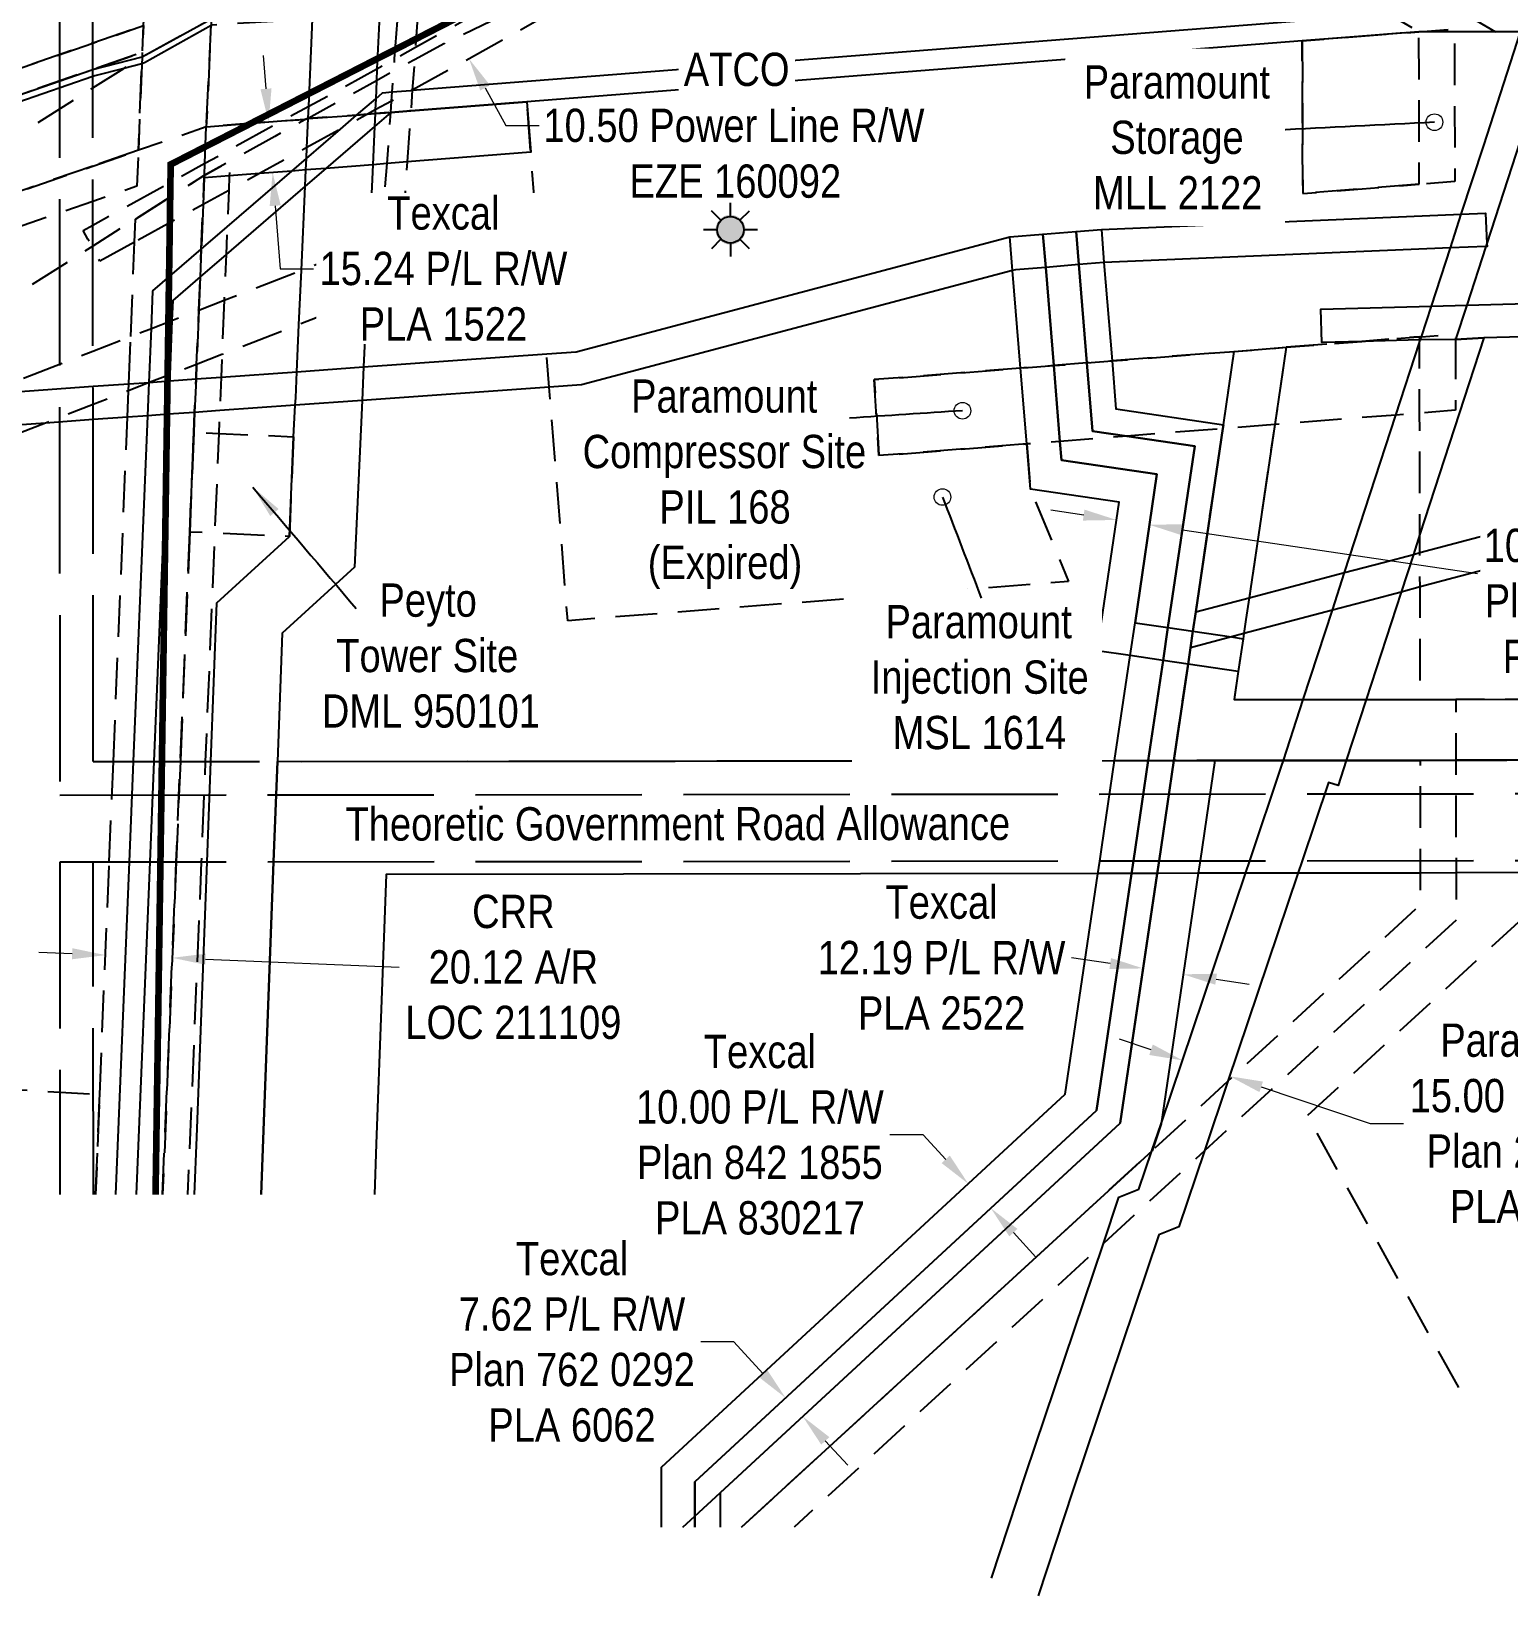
# Model space of a CAD drawing. Extents: x 497994 to 505890, y 6026126 to 6031630.
# Drawn here: x 501536.4 to 501980.6, y 6026125.6 to 6026595.8 of the extents above; entities that cross this region are included whole.
import ezdxf
from ezdxf.enums import TextEntityAlignment as Align

# ---------------------------------------------------------------- set-up
doc = ezdxf.new("R2010")
doc.units = 0
doc.header["$LTSCALE"] = 5
doc.header["$PDMODE"] = 3
doc.header["$PDSIZE"] = 20
for name, pattern in [('DASHDOT2', [12.7, 6.35, -3.175, 0, -3.175]), ('foc-ACCESSROAD', [3.75, 2.5, -1.25]), ('foc-FLOWLINE', [3.75, 2.5, -1.25]), ('foc-UNSURVEYED', [12.5, 10, -2.5])]:
    doc.linetypes.add(name, pattern=pattern)
doc.layers.get('Defpoints').update_dxf_attribs({"color": 9})
for name, color, linetype in [('AS-WILDLIFE', 131, 'DASHDOT2'), ('C-RW', 13, 'Continuous'), ('C-WS', 13, 'foc-ACCESSROAD'), ('F-AR', 190, 'foc-ACCESSROAD'), ('F-EZE', 190, 'foc-FLOWLINE'), ('F-FLOWLINE', 190, 'foc-FLOWLINE'), ('F-RW', 190, 'Continuous'), ('F-WS', 190, 'foc-ACCESSROAD'), ('F-WS-S', 8, 'Continuous'), ('L-ROAD-T', 7, 'Continuous'), ('L-USEC', 7, 'foc-UNSURVEYED')]:
    doc.layers.add(name, color=color, linetype=linetype)
for name, color, linetype, lineweight in [('C-RW-T', 13, 'Continuous', 9), ('F-AR-T', 190, 'Continuous', 9), ('F-EZE-T', 190, 'Continuous', 9), ('F-RW-T', 190, 'Continuous', 9), ('F-WS-T', 190, 'Continuous', 9)]:
    doc.layers.add(name, color=color, linetype=linetype, lineweight=lineweight)
doc.styles.add('80CG', font='ARIALN.TTF', dxfattribs={"height": 10})
doc.styles.add('80L', font='ARIALN.TTF', dxfattribs={"height": 10})
doc.dimstyles.new('Compass 5 000', dxfattribs={"dimscale": 5, "dimtxt": 9, "dimasz": 2, "dimexe": 0.2, "dimexo": 0.0625, "dimgap": 0.5, "dimtad": 0, "dimtih": 1, "dimtoh": 1, "dimzin": 0, "dimdsep": 46, "dimtxsty": '80CG', "dimcen": 0.1, "dimse1": 1, "dimse2": 1, "dimclrd": 256, "dimclrt": 256, "dimaunit": 1, "dimadec": 4, "dimazin": 0, "dimtfac": 0.06, "dimtofl": 0, "dimtmove": 0, "dimatfit": 1, "dimfxl": 0.2, "dimtolj": 1, "dimtzin": 0, "dimlwd": -1, "dimarcsym": 0})

# ---------------------------------------------------------------- blocks, each defined once
blk = doc.blocks.new('*D438')
at = {"layer": 'Defpoints', "color": 0, "transparency": 16777216}
for p in [(501578.84, 6026317.31), (501558.18, 6026304.51), (501578.28, 6026303.69)]:
    blk.add_point(p, dxfattribs=at)
at = {"layer": 'F-AR-T', "transparency": 16777216}
for p, q in [((501548.74, 6026318.54), (501538.75, 6026318.95)), ((501588.83, 6026316.9), (501647.06, 6026314.52))]:
    blk.add_line(p, q, dxfattribs=at)
for points in [[(501548.81, 6026320.2), (501548.68, 6026316.87), (501558.74, 6026318.13)], [(501588.9, 6026318.56), (501588.77, 6026315.23), (501578.84, 6026317.31)]]:
    blk.add_solid(points, dxfattribs=at)
at = {"layer": 'F-AR-T', "transparency": 16777216, "insert": (501681.37, 6026314.52), "char_height": 10, "attachment_point": 5, "style": '80CG'}
blk.add_mtext('\\A1;CRR\\P20.12 A/R\\PLOC 211109', dxfattribs=at)
blk = doc.blocks.new('*D454')
at = {"layer": 'Defpoints', "color": 0, "transparency": 16777216}
for p in [(501896.57, 6026328.14), (501910.73, 6026323.37), (501896.7, 6026281.72)]:
    blk.add_point(p, dxfattribs=at)
at = {"layer": 'F-RW-T', "transparency": 16777216}
for p, q in [((501873.07, 6026289.68), (501863.59, 6026292.87)), ((501906.18, 6026278.53), (501938.98, 6026267.49)), ((501938.98, 6026267.49), (501948.98, 6026267.49))]:
    blk.add_line(p, q, dxfattribs=at)
for points in [[(501873.6, 6026291.26), (501872.54, 6026288.1), (501882.54, 6026286.49)], [(501906.71, 6026280.11), (501905.65, 6026276.95), (501896.7, 6026281.72)]]:
    blk.add_solid(points, dxfattribs=at)
at = {"layer": 'F-RW-T', "transparency": 16777216, "insert": (501988.06, 6026267.49), "char_height": 10, "attachment_point": 5, "style": '80CG'}
blk.add_mtext('\\A1;Paramount\\P15.00 P/L R/W\\PPlan 242 NY\\PPLA 1373', dxfattribs=at)
blk = doc.blocks.new('*D455')
at = {"layer": 'Defpoints', "color": 0, "transparency": 16777216}
for p in [(501664.15, 6026572.98), (501665.34, 6026557.78), (501608.99, 6026553.36)]:
    blk.add_point(p, dxfattribs=at)
at = {"layer": 'F-RW-T', "transparency": 16777216}
for p, q in [((501607.01, 6026578.53), (501606.23, 6026588.5)), ((501609.77, 6026543.39), (501611.25, 6026524.46)), ((501611.25, 6026524.46), (501621.25, 6026524.46))]:
    blk.add_line(p, q, dxfattribs=at)
for points in [[(501608.67, 6026578.66), (501605.35, 6026578.4), (501607.79, 6026568.56)], [(501611.43, 6026543.52), (501608.11, 6026543.26), (501608.99, 6026553.36)]]:
    blk.add_solid(points, dxfattribs=at)
at = {"layer": 'F-RW-T', "transparency": 16777216, "insert": (501660.34, 6026524.46), "char_height": 10, "attachment_point": 5, "style": '80CG', "bg_fill": 3, "box_fill_scale": 1.1, "bg_fill_color": 256, "bg_fill_true_color": 13158600, "bg_fill_transparency": 0}
blk.add_mtext('\\A1;Texcal\\P15.24 P/L R/W\\PPLA 1522', dxfattribs=at)
blk = doc.blocks.new('*D474')
at = {"layer": 'C-RW-T', "transparency": 16777216}
for p, q in [((502120.14, 6026317.59), (502110.14, 6026317.59)), ((502125.33, 6026309.05), (502120.14, 6026317.59)), ((502146.11, 6026274.88), (502151.3, 6026266.33))]:
    blk.add_line(p, q, dxfattribs=at)
for points in [[(502126.76, 6026309.91), (502123.91, 6026308.18), (502130.53, 6026300.5)], [(502147.53, 6026275.74), (502144.68, 6026274.01), (502140.91, 6026283.42)]]:
    blk.add_solid(points, dxfattribs=at)
at = {"layer": 'Defpoints', "color": 0, "transparency": 16777216}
for p in [(502164.82, 6026321.35), (502175.2, 6026304.27), (502140.91, 6026283.42)]:
    blk.add_point(p, dxfattribs=at)
at = {"layer": 'C-RW-T', "transparency": 16777216, "insert": (502070.6, 6026317.59), "char_height": 10, "width": 372.4986, "attachment_point": 5, "style": '80CG'}
blk.add_mtext('\\A1;Veren\\P20.00 P/L R/W\\PPLA 241019', dxfattribs=at)
blk = doc.blocks.new('*D477')
at = {"layer": 'Defpoints', "color": 0, "transparency": 16777216}
for p in [(501871.49, 6026319.58), (501883.55, 6026317.79), (501870.69, 6026314.13)]:
    blk.add_point(p, dxfattribs=at)
at = {"layer": 'F-RW-T', "transparency": 16777216}
for p, q in [((501860.8, 6026315.6), (501849.18, 6026317.32)), ((501892.64, 6026310.89), (501902.53, 6026309.43))]:
    blk.add_line(p, q, dxfattribs=at)
for points in [[(501861.04, 6026317.25), (501860.55, 6026313.95), (501870.69, 6026314.13)], [(501892.88, 6026312.54), (501892.39, 6026309.24), (501882.75, 6026312.35)]]:
    blk.add_solid(points, dxfattribs=at)
at = {"layer": 'F-RW-T', "transparency": 16777216, "insert": (501810.09, 6026317.32), "char_height": 10, "attachment_point": 5, "style": '80CG'}
blk.add_mtext('\\A1;Texcal\\P12.19 P/L R/W\\PPLA 2522', dxfattribs=at)
blk = doc.blocks.new('*D480')
at = {"layer": 'Defpoints', "color": 0, "transparency": 16777216}
for p in [(501818.13, 6026249.39), (501804.7, 6026236.99), (501811.48, 6026229.65)]:
    blk.add_point(p, dxfattribs=at)
at = {"layer": 'F-RW-T', "transparency": 16777216}
for p, q in [((501804.56, 6026264.09), (501794.56, 6026264.09)), ((501811.35, 6026256.74), (501804.56, 6026264.09)), ((501831.7, 6026234.7), (501838.48, 6026227.36))]:
    blk.add_line(p, q, dxfattribs=at)
for points in [[(501812.57, 6026257.87), (501810.12, 6026255.61), (501818.13, 6026249.39)], [(501832.92, 6026235.83), (501830.47, 6026233.57), (501824.91, 6026242.05)]]:
    blk.add_solid(points, dxfattribs=at)
at = {"layer": 'F-RW-T', "transparency": 16777216, "insert": (501755.48, 6026264.09), "char_height": 10, "width": 435.5911, "attachment_point": 5, "style": '80CG'}
blk.add_mtext('\\A1;Texcal\\P10.00 P/L R/W\\PPlan 842 1855\\PPLA 830217', dxfattribs=at)
blk = doc.blocks.new('*D482')
at = {"layer": 'Defpoints', "color": 0, "transparency": 16777216}
for p in [(501770.8, 6026192.08), (501775.97, 6026186.48), (501763.19, 6026185.05)]:
    blk.add_point(p, dxfattribs=at)
at = {"layer": 'F-RW-T', "transparency": 16777216}
for p, q in [((501747.69, 6026201.84), (501737.69, 6026201.84)), ((501756.41, 6026192.4), (501747.69, 6026201.84)), ((501775.15, 6026172.11), (501781.93, 6026164.76))]:
    blk.add_line(p, q, dxfattribs=at)
for points in [[(501757.63, 6026193.53), (501755.19, 6026191.27), (501763.19, 6026185.05)], [(501776.37, 6026173.24), (501773.92, 6026170.98), (501768.36, 6026179.46)]]:
    blk.add_solid(points, dxfattribs=at)
at = {"layer": 'F-RW-T', "transparency": 16777216, "insert": (501698.99, 6026201.84), "char_height": 10, "attachment_point": 5, "style": '80CG'}
blk.add_mtext('\\A1;Texcal\\P7.62 P/L R/W\\PPlan 762 0292\\PPLA 6062', dxfattribs=at)
blk = doc.blocks.new('*D484')
at = {"layer": 'Defpoints', "color": 0, "transparency": 16777216}
for p in [(501862.36, 6026446.54), (501872.25, 6026445.08), (501872.6, 6026447.47)]:
    blk.add_point(p, dxfattribs=at)
at = {"layer": 'F-RW-T', "transparency": 16777216}
for p, q in [((501852.82, 6026450.4), (501842.93, 6026451.86)), ((501882.49, 6026446.01), (501971.24, 6026432.88))]:
    blk.add_line(p, q, dxfattribs=at)
for points in [[(501853.06, 6026452.04), (501852.58, 6026448.75), (501862.71, 6026448.93)], [(501882.74, 6026447.66), (501882.25, 6026444.36), (501872.6, 6026447.47)]]:
    blk.add_solid(points, dxfattribs=at)
at = {"layer": 'F-RW-T', "transparency": 16777216, "insert": (502010.33, 6026432.88), "char_height": 10, "attachment_point": 5, "style": '80CG', "bg_fill": 3, "box_fill_scale": 1.1, "bg_fill_color": 256, "bg_fill_true_color": 13158600, "bg_fill_transparency": 0}
blk.add_mtext('\\A1;Texcal\\P10.00 P/L R/W\\PPlan 882 2106\\PPLA 870541', dxfattribs=at)
blk = doc.blocks.new('GAS')
h = blk.add_hatch(color=255)
h.dxf.hatch_style = 1
edge = h.paths.add_edge_path()
edge.add_arc((0, 0), 0.9, 0, 360)
for p, q in [((-0.571, 0.571), (-1.142, 1.142)), ((0, 0.808), (0, 1.616)), ((0.571, 0.571), (1.142, 1.142)), ((-0.808, 0), (-1.616, 0)), ((1.616, 0), (0.808, 0)), ((-0.571, -0.571), (-1.142, -1.142)), ((0, -0.808), (0, -1.616)), ((1.142, -1.142), (0.571, -0.571))]:
    blk.add_line(p, q)
blk.add_circle((0, 0), 0.8)

msp = doc.modelspace()

# ---------------------------------------------------------------- linework, layer by layer
at = {"layer": 'AS-WILDLIFE', "const_width": 1.999, "flags": 128}
msp.add_lwpolyline([(502446.386, 6026986.941), (501805.896, 6026672.218), (501578.354, 6026555.801), (501573.801, 6026246.153)], dxfattribs=at)
at = {"layer": 'C-RW'}
for points in [[(501283.581, 6026504.385), (501391.059, 6026527.802), (501441.784, 6026545.301), (501524.804, 6026573.941), (501554.958, 6026584.344), (501569.757, 6026588.162), (501590.439, 6026599.513)], [(501590.492, 6026597.518), (501570.499, 6026586.289), (501569.673, 6026586.076), (501564.262, 6026584.679), (501555.534, 6026582.428), (501554.958, 6026582.23), (501524.805, 6026571.827), (501391.6, 6026525.874), (501280.711, 6026501.713)], [(502023.387, 6026505.019), (501973.121, 6026503.627), (501964.603, 6026503.159), (501954.246, 6026503.105), (501953.898, 6026503.096), (501936.434, 6026502.609), (501924.393, 6026502.274), (501924.115, 6026512.265), (501957.351, 6026513.19), (501967.991, 6026513.486), (502022.293, 6026514.997)]]:
    msp.add_lwpolyline(points, dxfattribs=at)
at = {"layer": 'C-WS', "flags": 128}
msp.add_lwpolyline([(501391.059, 6026527.802), (501283.581, 6026504.385), (501166.224, 6026508.064), (501165.385, 6026508.091), (501167.793, 6026516.013), (501168.208, 6026517.377), (501219.649, 6026686.622), (501260.078, 6026819.577), (501257.49, 6026862.013), (501335.46, 6026966.025), (501514.753, 6026857.392), (501515.711, 6026856.811), (501517.158, 6026855.934), (501524.68, 6026851.377), (501554.847, 6026833.099), (501575.547, 6026820.558), (501576.995, 6026819.68), (501579.438, 6026818.2), (501580.893, 6026817.319), (501580.693, 6026812.766), (501570.196, 6026597.537), (501554.954, 6026592.278), (501524.8, 6026581.876), (501439.337, 6026552.392), (501441.784, 6026545.301), (501391.059, 6026527.802)], close=True, dxfattribs=at)
msp.add_lwpolyline([(501965.554, 6026188.158), (501920.054, 6026269.87), (501989.723, 6026333.725), (501989.695, 6026342.906), (502126.065, 6026343.146), (502138.147, 6026323.168), (502207.96, 6026207.733), (502109.832, 6026148.423)], dxfattribs=at)
at = {"layer": 'F-AR', "flags": 128}
for points in [[(501032.601, 6026245.897), (501062.083, 6026264.855), (501188.131, 6026345.898), (501235.075, 6026376.084), (501314.111, 6026426.913), (501432.635, 6026501.28), (501436.297, 6026503.64), (501473.666, 6026527.277), (501524.81, 6026559.683), (501554.96, 6026578.786), (501564.262, 6026584.679), (501569.757, 6026588.162), (501590.439, 6026599.513), (501598.318, 6026603.836), (501599.298, 6026604.374), (501621.801, 6026616.725), (501642.337, 6026627.997), (501648.824, 6026631.079), (501655.052, 6026634.039), (501724.735, 6026667.154), (501786.95, 6026693.65), (501799.679, 6026699.071), (501904.272, 6026743.632), (501905.319, 6026744.076), (501919.111, 6026749.953), (501931.915, 6026755.41), (501936.425, 6026757.333), (501941.088, 6026759.316), (501941.997, 6026759.708), (501950.468, 6026763.315), (502073.971, 6026815.95), (502124.181, 6026837.868), (502125.04, 6026838.244), (502130.537, 6026840.644), (502137.922, 6026843.866), (502248.769, 6026892.261), (502289.814, 6026913.025), (502346.466, 6026941.686), (502360.78, 6026948.927), (502362.565, 6026949.83), (502372.375, 6026954.793), (502374.158, 6026955.694), (502404.676, 6026971.133), (502446.382, 6026992.233)], [(502446.409, 6026947.184), (502346.493, 6026896.634), (502266.021, 6026855.92), (502153.574, 6026806.83), (502139.833, 6026800.831), (502127.363, 6026795.388), (502089.889, 6026779.029), (501989.179, 6026736.11), (501960.873, 6026724.047), (501957.76, 6026722.721), (501952.188, 6026720.346), (501951.48, 6026720.048), (501942.363, 6026716.159), (501934.884, 6026712.971), (501921.092, 6026707.094), (501920.031, 6026706.643), (501842.943, 6026673.807), (501829.798, 6026668.207), (501741.262, 6026630.497), (501716.286, 6026618.625), (501702.499, 6026612.073), (501683.455, 6026603.022), (501660.656, 6026592.185), (501651.656, 6026587.246), (501645.394, 6026583.808), (501640.223, 6026580.97), (501619.685, 6026569.612), (501619.278, 6026569.468), (501618.641, 6026569.225), (501609.655, 6026564.193), (501596.144, 6026556.768), (501589.104, 6026552.904), (501588.54, 6026552.559), (501567.789, 6026539.394), (501554.981, 6026531.269), (501524.831, 6026512.144), (501480.107, 6026483.774), (501454.6, 6026467.594), (501335.67, 6026392.973), (501309.482, 6026376.128), (501262.526, 6026345.941), (501186.445, 6026297.018), (501107.003, 6026245.936)]]:
    msp.add_lwpolyline(points, dxfattribs=at)
at = {"layer": 'F-AR'}
for points in [[(501283.581, 6026504.385), (501391.059, 6026527.802), (501441.784, 6026545.301), (501524.803, 6026573.941), (501554.958, 6026584.344), (501569.81, 6026589.467), (501569.757, 6026588.162), (501568.628, 6026560.038), (501554.97, 6026555.326), (501524.816, 6026544.923), (501473.666, 6026527.277), (501468.278, 6026525.418), (501433.705, 6026513.491), (501400.282, 6026501.962), (501286.088, 6026476.854)], [(501555.796, 6026246.154), (501556.956, 6026274.588), (501557.024, 6026276.27), (501559.881, 6026346.137), (501561.115, 6026376.296), (501565.352, 6026479.827), (501565.676, 6026487.756), (501565.763, 6026489.883), (501566.345, 6026504.094), (501567.506, 6026532.469), (501567.789, 6026539.394), (501588.543, 6026552.561), (501588.436, 6026551.749), (501588.11, 6026543.778), (501587.561, 6026530.367), (501587.219, 6026522.021), (501586.811, 6026512.028), (501586.142, 6026495.689), (501585.963, 6026491.325), (501585.552, 6026481.267), (501585.306, 6026475.263), (501584.079, 6026445.282), (501581.256, 6026376.314), (501580.023, 6026346.155), (501575.93, 6026246.153)]]:
    msp.add_lwpolyline(points, dxfattribs=at)
at = {"layer": 'F-EZE', "flags": 128}
for points in [[(501114.514, 6026245.94), (501193.783, 6026296.608), (501270.967, 6026345.946), (501318.208, 6026376.133), (501335.858, 6026387.421), (501454.944, 6026460.907), (501489.857, 6026474.442), (501521.554, 6026486.73), (501524.842, 6026488.005), (501554.995, 6026499.694), (501566.345, 6026504.094), (501572.545, 6026506.498), (501578.745, 6026508.901), (501586.811, 6026512.028), (501594.439, 6026514.985), (501617.647, 6026523.982), (501638.017, 6026531.88), (501641.731, 6026533.32), (501643.381, 6026556.06), (501644.528, 6026571.441), (501644.745, 6026574.862), (501644.943, 6026577.588), (501645.394, 6026583.808), (501645.663, 6026587.513), (501646.635, 6026600.914), (501648.824, 6026631.079), (501650.447, 6026653.447), (501650.98, 6026660.786), (501649.244, 6026661.722), (501647.643, 6026662.585), (501613.541, 6026646.956), (501601.42, 6026655.517), (501600.846, 6026655.919), (501601.187, 6026663.027), (501607.602, 6026658.493), (501614.181, 6026653.846), (501647.86, 6026669.282), (501655.902, 6026664.945), (501657.242, 6026664.223), (501656.679, 6026656.459), (501655.052, 6026634.039), (501652.673, 6026601.251), (501651.929, 6026590.998), (501651.656, 6026587.246), (501650.976, 6026578.093), (501650.544, 6026571.912), (501649.428, 6026556.534), (501647.917, 6026535.718), (501652.986, 6026537.682), (501654.604, 6026533.509), (501659.731, 6026535.495), (501661.897, 6026529.903), (501656.771, 6026527.918), (501658.405, 6026523.704), (501637.281, 6026515.515), (501616.914, 6026507.619), (501593.77, 6026498.647), (501586.142, 6026495.689), (501578.076, 6026492.563), (501571.884, 6026490.279), (501565.676, 6026487.756), (501555.002, 6026483.618), (501540.684, 6026478.067), (501524.849, 6026471.928), (501461.646, 6026447.426), (501346.151, 6026376.15), (501343.833, 6026374.724), (501298.842, 6026345.963), (501219.38, 6026295.174), (501142.377, 6026245.954)], [(501575.93, 6026246.153), (501580.023, 6026346.155), (501581.256, 6026376.314), (501584.079, 6026445.282), (501585.306, 6026475.263), (501585.552, 6026481.267), (501585.963, 6026491.325), (501586.142, 6026495.689), (501586.81, 6026512.028), (501587.219, 6026522.021), (501587.56, 6026530.367), (501588.11, 6026543.778), (501588.436, 6026551.749), (501588.524, 6026552.554), (501589.106, 6026552.893), (501596.146, 6026556.757), (501595.967, 6026552.339), (501595.789, 6026547.993), (501595.342, 6026537.076), (501595.001, 6026528.731), (501594.439, 6026514.985), (501593.77, 6026498.647), (501593.493, 6026491.861), (501593.081, 6026481.803), (501592.8, 6026474.931), (501591.573, 6026444.95), (501588.764, 6026376.321), (501587.53, 6026346.162), (501583.437, 6026246.153)]]:
    msp.add_lwpolyline(points, dxfattribs=at)
msp.add_lwpolyline([(501567.506, 6026532.469), (501557.074, 6026526.744), (501554.981, 6026530.558), (501554.837, 6026531.178), (501553.464, 6026533.331), (501552.022, 6026535.949), (501554.979, 6026537.572), (501588.615, 6026556.144), (501611.654, 6026568.859), (501619.845, 6026573.271), (501640.37, 6026584.564), (501645.663, 6026587.513), (501651.929, 6026590.998), (501672.336, 6026602.35), (501680.094, 6026602.819), (501683.455, 6026603.022), (501696.985, 6026603.84), (501682.104, 6026595.366), (501650.976, 6026578.093), (501650.508, 6026578.026), (501644.745, 6026574.862), (501639.828, 6026572.163), (501637.507, 6026570.889), (501629.386, 6026566.432), (501619.301, 6026560.897), (501605.002, 6026553.049), (501595.789, 6026547.993), (501588.11, 6026543.778), (501567.506, 6026532.469)], close=True, dxfattribs=at)
at = {"layer": 'F-EZE-T'}
for p, q in [((501672.882, 6026578.818), (501679.143, 6026567.535)), ((501679.143, 6026567.535), (501689.138, 6026567.535))]:
    msp.add_line(p, q, dxfattribs=at)
msp.add_solid([(501674.339, 6026579.627), (501671.426, 6026578.01), (501668.033, 6026587.558)], dxfattribs=at)
at = {"layer": 'F-FLOWLINE', "flags": 128}
for points in [[(501966.164, 6026601.767), (501976.628, 6026595.65), (501964.24, 6026595.673), (501953.602, 6026595.693), (501944.394, 6026601.087), (501916.752, 6026617.277), (501907.563, 6026622.659), (501905.423, 6026623.912), (501829.798, 6026668.207), (501828.487, 6026668.975), (501786.949, 6026693.652), (501780.163, 6026697.664), (501765.734, 6026706.321), (501757.262, 6026711.403), (501741.383, 6026720.93), (501607.845, 6026801.049), (501606.405, 6026801.913), (501600.565, 6026805.416), (501597.698, 6026807.139), (501580.893, 6026817.319), (501579.438, 6026818.2), (501576.995, 6026819.68), (501575.547, 6026820.558), (501554.847, 6026833.099), (501524.68, 6026851.377), (501517.158, 6026855.934), (501515.711, 6026856.811), (501514.753, 6026857.392), (501335.46, 6026966.025), (501323.752, 6026973.119), (501087.968, 6027131.061), (501050.758, 6027155.988), (501029.751, 6027170.054), (501028.438, 6027170.936), (501006.105, 6027185.901), (500958.45, 6027217.824), (500919.335, 6027244.026), (500919.333, 6027247.911), (500919.331, 6027252.636), (500931.524, 6027252.065), (500931.525, 6027250.775), (500932.151, 6027250.356), (500980.637, 6027217.858), (501028.266, 6027185.936), (501050.586, 6027170.971), (501051.935, 6027170.065), (501072.897, 6027156.023), (501110.086, 6027131.096), (501332.034, 6026982.341), (501514.526, 6026871.783), (501524.674, 6026865.634), (501554.841, 6026847.358), (501577.612, 6026833.562), (501581.525, 6026831.191), (501598.355, 6026820.997), (501601.233, 6026819.251), (501606.985, 6026815.769), (501608.554, 6026814.819), (501754.376, 6026726.468), (501769.323, 6026717.412), (501770.164, 6026716.902), (501778.589, 6026711.799), (501798.116, 6026699.968), (501799.679, 6026699.073), (501841.415, 6026674.701), (501842.943, 6026673.807), (501926.123, 6026625.177), (501927.723, 6026624.242), (501937.47, 6026618.542), (501966.164, 6026601.767)], [(501400.673, 6026491.755), (501287, 6026466.762), (501146.433, 6026471.18), (501030.924, 6026451.85), (500987.901, 6026452.313), (500983.926, 6026462.408), (500973.079, 6026489.962), (500969.698, 6026497.208), (500969.31, 6026498.039), (500961.373, 6026515.055), (500972.131, 6026515.168), (500980.162, 6026497.929), (500983.928, 6026489.845), (500994.775, 6026462.292), (501005.352, 6026462.178), (501030.142, 6026461.911), (501145.755, 6026481.257), (501286.088, 6026476.854), (501400.282, 6026501.962), (501433.705, 6026513.491), (501468.278, 6026525.418), (501473.666, 6026527.277), (501524.816, 6026544.923), (501554.97, 6026555.326), (501568.628, 6026560.038), (501568.192, 6026549.254), (501554.975, 6026544.694), (501524.821, 6026534.291), (501436.289, 6026503.675), (501403.01, 6026492.269), (501400.673, 6026491.755)]]:
    msp.add_lwpolyline(points, close=True, dxfattribs=at)
at = {"layer": 'F-RW'}
for points in [[(501561.891, 6026246.154), (501565.983, 6026346.142), (501567.217, 6026376.301), (501571.471, 6026480.263), (501571.883, 6026490.279), (501572.545, 6026506.498), (501573.008, 6026517.818), (501587.561, 6026530.367), (501595.342, 6026537.076), (501614.753, 6026553.813), (501619.153, 6026557.608), (501629.386, 6026566.431), (501634.26, 6026570.634), (501639.981, 6026575.567), (501642.063, 6026577.362), (501644.943, 6026577.588), (501650.508, 6026578.025), (501650.975, 6026578.077), (501944.394, 6026601.087), (501953.369, 6026601.792), (501966.164, 6026601.767), (501982.884, 6026601.736)], [(501585.522, 6026246.153), (501586.171, 6026263.446), (501589.277, 6026346.163), (501590.409, 6026376.322), (501592.198, 6026423.979), (501614.055, 6026443.956), (501615.283, 6026473.936), (501615.807, 6026483.424), (501615.929, 6026485.646), (501616.281, 6026493.486), (501616.914, 6026507.619), (501617.647, 6026523.982), (501618.778, 6026549.233), (501618.998, 6026554.147), (501619.153, 6026557.608), (501619.301, 6026560.897), (501619.685, 6026569.612), (501619.845, 6026573.271), (501621.029, 6026599.483)], [(501641.106, 6026600.605), (501640.37, 6026584.564), (501640.223, 6026580.97), (501639.981, 6026575.567), (501639.828, 6026572.163), (501639.778, 6026571.067), (501639.604, 6026567.191), (501639.089, 6026555.723), (501638.017, 6026531.88), (501637.281, 6026515.515), (501636.355, 6026494.918), (501635.899, 6026484.809), (501633.653, 6026434.787), (501611.86, 6026414.868), (501610.413, 6026376.341), (501609.281, 6026346.182), (501606.147, 6026262.696), (501605.526, 6026246.152)], [(501984.147, 6026595.635), (501976.628, 6026595.65), (501964.24, 6026595.673), (501953.602, 6026595.693), (501918.52, 6026592.94), (501685.411, 6026574.647), (501650.544, 6026571.912), (501644.529, 6026571.441), (501639.604, 6026567.191), (501625.024, 6026554.62), (501618.778, 6026549.233), (501595.001, 6026528.731), (501587.219, 6026522.021), (501578.992, 6026514.927), (501578.745, 6026508.901), (501578.076, 6026492.563), (501578.003, 6026490.756), (501577.591, 6026480.699), (501573.32, 6026376.307), (501572.086, 6026346.148), (501567.994, 6026246.154)], [(501825.09, 6026130.814), (501835.332, 6026161.897), (501858.734, 6026231.403), (501863.435, 6026245.366), (501869.452, 6026247.763), (501873.36, 6026259.296), (501876.089, 6026267.387), (501901.449, 6026342.619), (501902.742, 6026346.459), (501912.336, 6026374.911), (501912.896, 6026376.626), (501918.852, 6026394.939), (501927.592, 6026421.807), (501931.273, 6026433.119), (501946.697, 6026480.477), (501953.785, 6026502.241), (501953.947, 6026503.097), (501954.361, 6026504.009), (501957.351, 6026513.19), (501963.048, 6026530.68), (501966.354, 6026540.831), (501973.093, 6026561.521), (501984.147, 6026595.635)], [(501989.089, 6026578.335), (501974.04, 6026532.079), (501973.732, 6026531.131), (501967.991, 6026513.486), (501964.617, 6026503.209), (501973.121, 6026503.627), (501953.899, 6026444.635), (501951.928, 6026438.587), (501948.242, 6026427.274), (501937.712, 6026394.957), (501931.748, 6026376.645), (501929.285, 6026369.095), (501926.444, 6026370.054), (501918.507, 6026346.474), (501917.211, 6026342.631), (501896.198, 6026280.221), (501889.149, 6026259.282), (501881.446, 6026236.405), (501875.429, 6026234.007), (501849.598, 6026157.242), (501839.154, 6026125.569)], [(501531.752, 6026487.458), (501555, 6026489.115), (501565.763, 6026489.883), (501571.884, 6026490.279), (501578.003, 6026490.756), (501585.963, 6026491.325), (501593.493, 6026491.861), (501616.281, 6026493.486), (501636.355, 6026494.918), (501691.39, 6026498.845), (501700.205, 6026499.473), (501830.621, 6026534.024), (501840.582, 6026534.833), (501850.543, 6026535.643), (501858.133, 6026536.262), (501966.354, 6026540.831), (501973.658, 6026541.139), (501974.041, 6026532.079), (501974.08, 6026531.146), (501973.732, 6026531.131), (501963.048, 6026530.68), (501858.83, 6026526.281), (501851.355, 6026525.675), (501841.395, 6026524.865), (501832.321, 6026524.127), (501831.446, 6026523.895), (501701.856, 6026489.563), (501692.176, 6026488.873), (501635.899, 6026484.809), (501615.807, 6026483.424), (501593.081, 6026481.803), (501585.552, 6026481.267), (501577.591, 6026480.699), (501571.471, 6026480.263), (501565.352, 6026479.827), (501555.004, 6026479.088), (501540.684, 6026478.067), (501524.847, 6026476.937)], [(501725.916, 6026146.141), (501725.888, 6026164.2), (501847.294, 6026276.327), (501857.09, 6026342.568), (501857.66, 6026346.414), (501858.268, 6026350.531), (501862.12, 6026376.577), (501866.79, 6026408.166), (501868.251, 6026418.053), (501874.855, 6026462.713), (501846.115, 6026466.928), (501845.657, 6026472.549), (501843.801, 6026495.337), (501841.395, 6026524.865), (501840.582, 6026534.833), (501850.543, 6026535.643), (501851.355, 6026525.675), (501853.764, 6026496.119), (501855.43, 6026475.661), (501865.844, 6026474.133), (501886.205, 6026471.145), (501878.139, 6026416.591), (501876.677, 6026406.705), (501872.224, 6026376.587), (501868.374, 6026350.541), (501867.765, 6026346.424), (501867.196, 6026342.577), (501856.668, 6026271.377), (501735.891, 6026159.834), (501735.906, 6026149.481), (501735.911, 6026146.157)], [(501735.911, 6026146.157), (501735.906, 6026149.481), (501735.891, 6026159.834), (501856.668, 6026271.377), (501867.196, 6026342.577), (501867.765, 6026346.424), (501868.374, 6026350.541), (501872.224, 6026376.587), (501876.677, 6026406.705), (501878.139, 6026416.591), (501886.205, 6026471.145), (501865.844, 6026474.133), (501855.43, 6026475.661), (501853.764, 6026496.119), (501851.355, 6026525.675), (501850.543, 6026535.643), (501858.133, 6026536.262), (501858.83, 6026526.281), (501861.355, 6026496.715), (501862.528, 6026482.316), (501894.854, 6026477.572), (501894.68, 6026476.396), (501886.529, 6026421.275), (501885.672, 6026415.476), (501884.939, 6026410.517), (501884.211, 6026405.589), (501879.923, 6026376.594), (501876.073, 6026350.549), (501875.465, 6026346.432), (501874.896, 6026342.585), (501863.809, 6026267.606), (501743.512, 6026156.506), (501743.527, 6026146.169)], [(501732.301, 6026146.151), (501735.906, 6026149.48), (501743.512, 6026156.506), (501863.809, 6026267.606), (501874.899, 6026342.623), (501875.465, 6026346.432), (501876.073, 6026350.549), (501879.923, 6026376.594), (501884.211, 6026405.589), (501884.939, 6026410.517), (501885.672, 6026415.476), (501886.529, 6026421.275), (501894.68, 6026476.396), (501894.854, 6026477.572), (501898.111, 6026499.599), (501913.7, 6026500.822), (501910.269, 6026477.619), (501902.566, 6026425.52), (501901.609, 6026419.045), (501900.975, 6026414.762), (501900.751, 6026413.243), (501899.289, 6026403.357), (501898.041, 6026394.918), (501918.852, 6026394.939), (501929.426, 6026394.949), (501937.712, 6026394.958), (501953.996, 6026394.974), (501964.669, 6026394.984), (502033.262, 6026395.051)], [(502033.155, 6026449.751), (501953.93, 6026428.78), (501948.242, 6026427.274), (501939.161, 6026424.87), (501927.592, 6026421.807), (501900.975, 6026414.762), (501897.22, 6026413.768), (501884.939, 6026410.517), (501885.672, 6026415.476), (501886.529, 6026421.275), (501902.566, 6026425.52), (501931.273, 6026433.119), (501942.841, 6026436.182), (501951.928, 6026438.587), (501953.91, 6026439.111), (502033.135, 6026460.082)], [(501605.526, 6026246.152), (501606.147, 6026262.696), (501609.281, 6026346.182), (501610.413, 6026376.341), (501862.12, 6026376.577), (501872.224, 6026376.587), (501879.923, 6026376.594), (501892.25, 6026376.606), (501912.896, 6026376.626), (501923.466, 6026376.637), (501931.748, 6026376.645), (501954.032, 6026376.667), (501964.704, 6026376.677), (502105.698, 6026376.819)], [(502259.448, 6026196.014), (502170.596, 6026342.927), (502168.3, 6026346.726), (502165.809, 6026350.84), (502150.068, 6026376.865), (502114.458, 6026376.829), (502105.697, 6026376.819), (501964.704, 6026376.677), (501954.032, 6026376.667), (501931.748, 6026376.645), (501923.466, 6026376.637), (501912.896, 6026376.626), (501892.25, 6026376.606), (501887.792, 6026346.444), (501887.239, 6026342.734), (501876.094, 6026267.381), (501873.37, 6026259.303), (501749.953, 6026146.179)], [(502126.065, 6026343.146), (501964.771, 6026342.852), (501954.099, 6026342.797), (501917.211, 6026342.744), (501901.479, 6026342.757), (501887.236, 6026342.735), (501874.908, 6026342.702), (501867.208, 6026342.691), (501857.09, 6026342.659), (501643.136, 6026342.396), (501640.147, 6026261.377), (501639.576, 6026246.151)]]:
    msp.add_lwpolyline(points, dxfattribs=at)
for points in [[(501595.967, 6026552.339), (501588.436, 6026551.749), (501588.547, 6026552.564), (501588.615, 6026556.144), (501589.063, 6026567.087), (501611.654, 6026568.859), (501618.639, 6026569.284), (501619.28, 6026569.464), (501619.683, 6026569.608), (501634.26, 6026570.634), (501637.507, 6026570.889), (501639.778, 6026571.067), (501644.528, 6026571.441), (501650.544, 6026571.912), (501685.411, 6026574.647), (501686.61, 6026559.451), (501649.428, 6026556.534), (501643.381, 6026556.06), (501639.089, 6026555.723), (501625.024, 6026554.62), (501618.998, 6026554.147), (501614.753, 6026553.813), (501605.002, 6026553.049), (501595.967, 6026552.339)], [(501900.75, 6026413.243), (501899.289, 6026403.357), (501884.211, 6026405.589), (501876.677, 6026406.705), (501866.79, 6026408.166), (501856.903, 6026409.629), (501863.503, 6026454.278), (501836.799, 6026458.197), (501835.694, 6026471.767), (501833.837, 6026494.555), (501831.446, 6026523.895), (501830.621, 6026534.024), (501840.582, 6026534.833), (501841.395, 6026524.865), (501843.801, 6026495.337), (501845.657, 6026472.549), (501846.115, 6026466.928), (501874.855, 6026462.713), (501868.251, 6026418.053), (501878.139, 6026416.591), (501885.672, 6026415.476), (501897.22, 6026413.768), (501900.75, 6026413.243)]]:
    msp.add_lwpolyline(points, close=True, dxfattribs=at)
at = {"layer": 'F-WS', "flags": 128}
for points in [[(501815.275, 6027437.876), (501816.824, 6027378.158), (501817.05, 6027369.406), (501817.084, 6027368.127), (501817.31, 6027359.374), (501817.603, 6027348.103), (501817.829, 6027339.363), (501818.437, 6027315.935), (501801.633, 6027315.919), (501791.282, 6027315.907), (501696.455, 6027315.812), (501696.43, 6027316.753), (501696.201, 6027325.576), (501618.696, 6027274.715), (501618.54, 6027270.103), (501617.526, 6027240.112), (501617.297, 6027233.341), (501616.786, 6027218.203), (501615.705, 6027186.211), (501615.197, 6027171.21), (501615.17, 6027170.406), (501614.69, 6027156.221), (501613.846, 6027131.234), (501610.205, 6027023.496), (501607.814, 6026969.13), (501602.781, 6026854.505), (501602.323, 6026844.06), (501601.734, 6026830.652), (501601.233, 6026819.251), (501601.108, 6026816.655), (501600.565, 6026805.416), (501592.342, 6026635.027), (501592.3, 6026634.159), (501591.569, 6026619.018), (501590.898, 6026606.77), (501590.524, 6026599.559), (501590.497, 6026597.776), (501589.063, 6026567.087), (501568.628, 6026560.038), (501569.757, 6026588.162), (501569.81, 6026589.467), (501570.196, 6026597.537), (501580.693, 6026812.766), (501580.893, 6026817.319), (501581.525, 6026831.191), (501590.097, 6027024.326), (501593.745, 6027131.245), (501594.598, 6027156.232), (501595.081, 6027170.388), (501595.109, 6027171.22), (501595.621, 6027186.221), (501596.713, 6027218.213), (501596.806, 6027220.935), (501597.492, 6027241.049), (501598.515, 6027271.04), (501599.021, 6027285.874), (501695.589, 6027349.243), (501695.48, 6027353.414), (501693.293, 6027437.753), (501704.81, 6027437.765), (501724.824, 6027437.832), (501732.327, 6027437.793), (501815.275, 6027437.876)], [(501524.804, 6026573.941), (501441.784, 6026545.301), (501439.337, 6026552.392), (501524.8, 6026581.876), (501554.954, 6026592.278), (501570.196, 6026597.537), (501569.81, 6026589.467), (501554.958, 6026584.344), (501524.804, 6026573.941)], [(501953.693, 6026549.832), (501918.68, 6026547.084), (501918.52, 6026592.94), (501953.602, 6026595.693), (501964.236, 6026596.528), (501964.24, 6026595.673), (501964.396, 6026550.671), (501953.693, 6026549.832)], [(501918.52, 6026592.94), (501918.68, 6026547.084), (501953.693, 6026549.832), (501953.602, 6026595.693), (501918.52, 6026592.94)], [(501835.694, 6026471.767), (501791.267, 6026468.28), (501789.878, 6026491.106), (501833.837, 6026494.555), (501843.801, 6026495.337), (501853.764, 6026496.119), (501861.355, 6026496.715), (501898.111, 6026499.599), (501913.7, 6026500.822), (501936.434, 6026502.609), (501952.03, 6026503.835), (501953.782, 6026503.946), (501954.362, 6026504.009), (501964.556, 6026504.814), (501964.558, 6026504.189), (501964.595, 6026503.135), (501964.636, 6026481.885), (501957.529, 6026481.327), (501953.827, 6026481.037), (501946.697, 6026480.477), (501910.27, 6026477.619), (501894.68, 6026476.396), (501865.844, 6026474.133), (501845.657, 6026472.549), (501835.694, 6026471.767)], [(501913.7, 6026500.822), (501910.27, 6026477.619), (501902.566, 6026425.52), (501901.609, 6026419.045), (501900.975, 6026414.762), (501900.751, 6026413.243), (501899.289, 6026403.357), (501898.041, 6026394.918), (501918.852, 6026394.939), (501929.426, 6026394.949), (501937.712, 6026394.958), (501953.996, 6026394.974), (501953.93, 6026428.78), (501953.91, 6026439.111), (501953.899, 6026444.635), (501953.827, 6026481.037), (501953.785, 6026502.241), (501953.898, 6026503.096), (501953.782, 6026503.952), (501952.03, 6026503.834), (501936.434, 6026502.609), (501913.7, 6026500.822)], [(501615.283, 6026473.936), (501614.055, 6026443.956), (501591.573, 6026444.95), (501584.079, 6026445.282), (501585.306, 6026475.263), (501592.8, 6026474.931), (501615.283, 6026473.936)]]:
    msp.add_lwpolyline(points, close=True, dxfattribs=at)
for points in [[(501749.955, 6026146.179), (501873.366, 6026259.3), (501896.198, 6026280.22), (501954.117, 6026333.31), (501954.099, 6026342.797), (501954.091, 6026346.509), (501954.033, 6026376.667), (501931.748, 6026376.645), (501923.466, 6026376.637), (501912.896, 6026376.626), (501892.25, 6026376.606), (501879.923, 6026376.594), (501884.211, 6026405.589), (501884.939, 6026410.517), (501885.672, 6026415.476), (501886.529, 6026421.275), (501894.68, 6026476.396), (501894.854, 6026477.572), (501898.111, 6026499.599), (501861.355, 6026496.715), (501853.764, 6026496.119), (501843.801, 6026495.337), (501833.837, 6026494.555), (501789.878, 6026491.106), (501791.267, 6026468.28), (501835.694, 6026471.767), (501836.799, 6026458.197), (501848.282, 6026430.456), (501697.715, 6026418.641), (501692.176, 6026488.873), (501691.39, 6026498.845), (501686.61, 6026559.451), (501685.411, 6026574.647), (501650.544, 6026571.912), (501644.528, 6026571.441), (501639.778, 6026571.067), (501637.506, 6026570.889), (501634.26, 6026570.634), (501619.682, 6026569.601), (501619.279, 6026569.466), (501618.639, 6026569.265), (501611.654, 6026568.859), (501589.063, 6026567.087), (501590.509, 6026597.777), (501621.029, 6026599.483), (501641.106, 6026600.605), (501646.635, 6026600.914), (501652.673, 6026601.251), (501672.336, 6026602.35), (501680.094, 6026602.819), (501683.455, 6026603.022), (501696.985, 6026603.84), (501717.224, 6026605.086), (501916.752, 6026617.277), (501937.47, 6026618.542), (501967.532, 6026620.38), (501966.014, 6026627.245), (501965.881, 6026627.769), (501963.505, 6026636.613), (501962.631, 6026639.864), (501959.298, 6026652.222), (501956.83, 6026661.507), (501942.363, 6026716.16), (501931.915, 6026755.41), (501926.721, 6026774.927), (501925.907, 6026777.758), (501924.643, 6026782.738), (501921.596, 6026794.002), (501920.752, 6026797.362), (501880.674, 6026947.971), (501840.513, 6027113.137), (501836.138, 6027131.124), (501830.064, 6027156.103), (501827.11, 6027168.251), (501826.533, 6027170.608), (501826.406, 6027171.131), (501822.75, 6027186.102), (501821.198, 6027192.46), (501814.983, 6027218.105), (501807.71, 6027248.115), (501791.282, 6027315.907), (501801.633, 6027315.919), (501818.064, 6027248.11), (501820.455, 6027238.245), (501823.533, 6027225.543), (501823.747, 6027224.662), (501825.337, 6027218.1), (501830.974, 6027194.839), (501831.162, 6027194.068), (501833.109, 6027186.099), (501834.643, 6027179.817), (501834.831, 6027179.048), (501836.761, 6027171.141), (501836.888, 6027170.618), (501837.083, 6027169.826), (501838.306, 6027164.793), (501840.065, 6027157.56), (501840.414, 6027156.12), (501846.063, 6027132.892), (501846.49, 6027131.139), (501850.437, 6027114.906), (501850.866, 6027113.142), (501890.427, 6026950.45), (501927.359, 6026811.111), (501929.102, 6026804.535), (501929.762, 6026802.026), (501929.961, 6026801.284), (501931.747, 6026794.556), (501932.98, 6026789.893), (501933.832, 6026786.65), (501934.148, 6026785.464), (501935.056, 6026782.062), (501935.909, 6026778.841), (501940.252, 6026762.475), (501941.089, 6026759.316), (501950.581, 6026723.543), (501950.997, 6026721.902), (501951.481, 6026720.051), (501975.48, 6026629.633), (501976.065, 6026627.43), (501978.348, 6026627.351), (501986.575, 6026627.069), (502012.153, 6026626.191), (502018.163, 6026625.985), (502021.212, 6026625.88), (502065.172, 6026624.372), (502075.167, 6026623.846), (502189.231, 6026617.847), (502313.672, 6026665.692), (502346.625, 6026678.532), (502445.018, 6026716.874), (502457.01, 6026721.803)], [(502495.978, 6026369.816), (502480.513, 6026377.194), (502346.767, 6026440.998), (502286.606, 6026469.696), (502252.639, 6026485.93), (502223.043, 6026500.015), (502209.107, 6026506.664), (502155.352, 6026532.308), (502140.413, 6026539.434), (502089.813, 6026563.571), (502075.44, 6026570.427), (502073.551, 6026571.328), (502063.56, 6026576.094), (502032.863, 6026590.733), (502032.888, 6026578.029), (502032.947, 6026555.886), (502033.021, 6026518.343), (502033.022, 6026517.136), (502033.034, 6026511.459), (502033.043, 6026507.015), (502033.135, 6026460.082), (502033.155, 6026449.751), (502033.262, 6026395.052), (501964.669, 6026394.984), (501964.704, 6026376.677), (501964.763, 6026346.519), (501964.771, 6026342.852), (501964.799, 6026328.623), (501889.149, 6026259.282), (501858.734, 6026231.403), (501765.778, 6026146.203)], [(501107.003, 6026245.936), (501186.445, 6026297.018), (501193.783, 6026296.608), (501211.963, 6026295.59), (501219.38, 6026295.174), (501524.935, 6026278.066), (501555.094, 6026276.377), (501557.024, 6026276.27), (501556.956, 6026274.588), (501555.796, 6026246.154)]]:
    msp.add_lwpolyline(points, dxfattribs=at)
at = {"layer": 'L-USEC', "flags": 128}
for points in [[(501544.645, 6027170.33), (501545.002, 6026366.228)], [(501555.05, 6026376.291), (501554.699, 6027170.351)], [(501555.05, 6026376.291), (502346.806, 6026377.073)], [(501545.002, 6026366.228), (502346.804, 6026367.02)], [(501545.011, 6026346.122), (502346.824, 6026346.914)], [(501545.011, 6026346.111), (501545.055, 6026246.175)], [(501555.108, 6026246.185), (501555.062, 6026346.132)]]:
    msp.add_lwpolyline(points, dxfattribs=at)

# ---------------------------------------------------------------- block references
at = {"layer": 'F-WS-S', "xscale": 4.997354999999984, "yscale": 4.997354999999984, "zscale": 4.997354999999984}
msp.add_blockref('GAS', (501746.642, 6026536.177), dxfattribs=at)

# ---------------------------------------------------------------- texts
at = {"layer": 'F-EZE-T', "style": '80CG'}
for s, height, p in [('10.50 Power Line R/W', 9.99471, (501690.41, 6026562.555)), ('EZE 160092', 9.9947, (501716.269, 6026545.791))]:
    msp.add_text(s, height=height, dxfattribs=at).set_placement(p)
at = {"layer": 'F-WS-T', "char_height": 9.99471, "attachment_point": 1, "style": '80L'}
for s, insert, width in [('\\pi14.90228;Paramount\\P\\pi0.32268;Compressor Site\\P\\pi23.39369;PIL 168\\P\\pi19.90304;(Expired)', (501701.869, 6026491.168), 84.86409), ('\\pi17.78956;Peyto\\P\\pi4.80189;Tower Site\\P\\pi0.47949;DML 950101', (501623.322, 6026429.84), 63.5384)]:
    msp.add_mtext(s, dxfattribs=dict(at, insert=insert, width=width))
at = {"layer": 'L-ROAD-T', "style": '80L'}
msp.add_text('Theoretic Government Road Allowance', height=9.99471, rotation=0.05655, dxfattribs=at).set_placement((501730.815, 6026357.624), align=Align.MIDDLE_CENTER)

# ---------------------------------------------------------------- dimensions: what is measured, and where the dimension line sits
at = {"layer": 'C-RW-T'}
dim = msp.add_linear_dim(base=(502140.914, 6026283.422), p1=(502164.816, 6026321.349), p2=(502175.201, 6026304.268), angle=301.29866, text='Veren\\P20.00 P/L R/W\\PPLA 241019', dimstyle='Compass 5 000', dxfattribs=at)
dim.commit()
dim.dimension.update_dxf_attribs({"geometry": '*D474', "text_midpoint": (502070.599, 6026317.592), "dimtype": 161})
at = {"layer": 'F-AR-T'}
dim = msp.add_linear_dim(base=(501578.842, 6026317.308), p1=(501558.179, 6026304.508), p2=(501578.285, 6026303.685), angle=357.65664, text='CRR\\P20.12 A/R\\PLOC 211109', dimstyle='Compass 5 000', dxfattribs=at)
dim.commit()
dim.dimension.update_dxf_attribs({"geometry": '*D438', "text_midpoint": (501681.372, 6026314.516), "dimtype": 161})
at = {"layer": 'F-RW-T'}
for base, p1, p2, angle, text, picture, middle in [((501870.689, 6026314.135), (501883.55, 6026317.793), (501871.493, 6026319.575), 171.58915, 'Texcal\\P12.19 P/L R/W\\PPLA 2522', '*D477', (501810.094, 6026317.315)), ((501896.703, 6026281.719), (501896.569, 6026328.142), (501910.728, 6026323.375), 341.39231, 'Paramount\\P15.00 P/L R/W\\PPlan 242 NY\\PPLA 1373', '*D454', (501988.062, 6026267.486)), ((501818.132, 6026249.393), (501811.482, 6026229.646), (501804.701, 6026236.989), 132.72429, 'Texcal\\P10.00 P/L R/W\\PPlan 842 1855\\PPLA 830217', '*D480', (501755.476, 6026264.085)), ((501763.195, 6026185.05), (501775.972, 6026186.484), (501770.805, 6026192.079), 132.72395, 'Texcal\\P7.62 P/L R/W\\PPlan 762 0292\\PPLA 6062', '*D482', (501698.987, 6026201.837))]:
    dim = msp.add_linear_dim(base=base, p1=p1, p2=p2, angle=angle, text=text, dimstyle='Compass 5 000', dxfattribs=at)
    dim.commit()
    dim.dimension.update_dxf_attribs({"geometry": picture, "text_midpoint": middle, "dimtype": 161})

# ---------------------------------------------------------------- leaders
at = {"layer": 'F-WS-T', "path_type": 1}
for points, override in [([(501958.276, 6026568.492), (501910.539, 6026566.066)], {"dimgap": 0.5, "dimtad": 0, "dimldrblk": 'Small'}), ([(501816.38, 6026481.773), (501782.418, 6026479.516)], {"dimgap": 0.5, "dimtad": 0, "dimldrblk": 'Small'}), ([(501603.058, 6026458.772), (501634.086, 6026422.357)], {"dimgap": 0.5, "dimtad": 0})]:
    msp.add_leader(points, dimstyle='Compass 5 000', override=override, dxfattribs=at)

# ---------------------------------------------------------------- next in the draw order: texts
at = {"layer": 'F-EZE-T', "insert": (501732.591, 6026589.381), "char_height": 9.9947, "width": 31.97717, "attachment_point": 1, "style": '80CG', "bg_fill": 3, "box_fill_scale": 1.15, "bg_fill_color": 256, "bg_fill_true_color": 256, "bg_fill_transparency": 0}
msp.add_mtext('ATCO', dxfattribs=at)
at = {"layer": 'F-WS-T', "insert": (501852.341, 6026585.606), "char_height": 9.99471, "width": 56.03896, "attachment_point": 1, "style": '80L', "bg_fill": 2}
msp.add_mtext('\\pi0.48971;Paramount\\P\\pi8.47662;Storage\\P\\pi3.28496;MLL 2122', dxfattribs=at)

# ---------------------------------------------------------------- next in the draw order: dimensions: what is measured, and where the dimension line sits
at = {"layer": 'F-RW-T'}
for base, p1, p2, angle, text, picture, middle in [((501608.986, 6026553.361), (501664.15, 6026572.979), (501665.343, 6026557.783), 274.4861, 'Texcal\\P15.24 P/L R/W\\PPLA 1522', '*D455', (501660.34, 6026524.458)), ((501872.601, 6026447.471), (501862.359, 6026446.537), (501872.247, 6026445.075), 351.58863, 'Texcal\\P10.00 P/L R/W\\PPlan 882 2106\\PPLA 870541', '*D484', (502010.327, 6026432.885))]:
    dim = msp.add_linear_dim(base=base, p1=p1, p2=p2, angle=angle, text=text, dimstyle='Compass 5 000', override={"dimtfill": 1}, dxfattribs=at)
    dim.commit()
    dim.dimension.update_dxf_attribs({"geometry": picture, "text_midpoint": middle, "dimtype": 161})

# ---------------------------------------------------------------- next in the draw order: texts
at = {"layer": 'F-WS-T', "insert": (501788.191, 6026423.354), "char_height": 9.99471, "width": 65.16783, "attachment_point": 1, "style": '80L', "bg_fill": 2}
msp.add_mtext('\\pi5.05415;Paramount\\P\\pi0.59539;Injection Site\\P\\pi7.1949;MSL 1614', dxfattribs=at)

# ---------------------------------------------------------------- next in the draw order: leaders
at = {"layer": 'F-WS-T', "path_type": 1}
msp.add_leader([(501810.368, 6026455.829), (501822.046, 6026425.438)], dimstyle='Compass 5 000', override={"dimgap": 0.5, "dimtad": 0, "dimldrblk": 'Small'}, dxfattribs=at)

doc.saveas('drawing.dxf')
